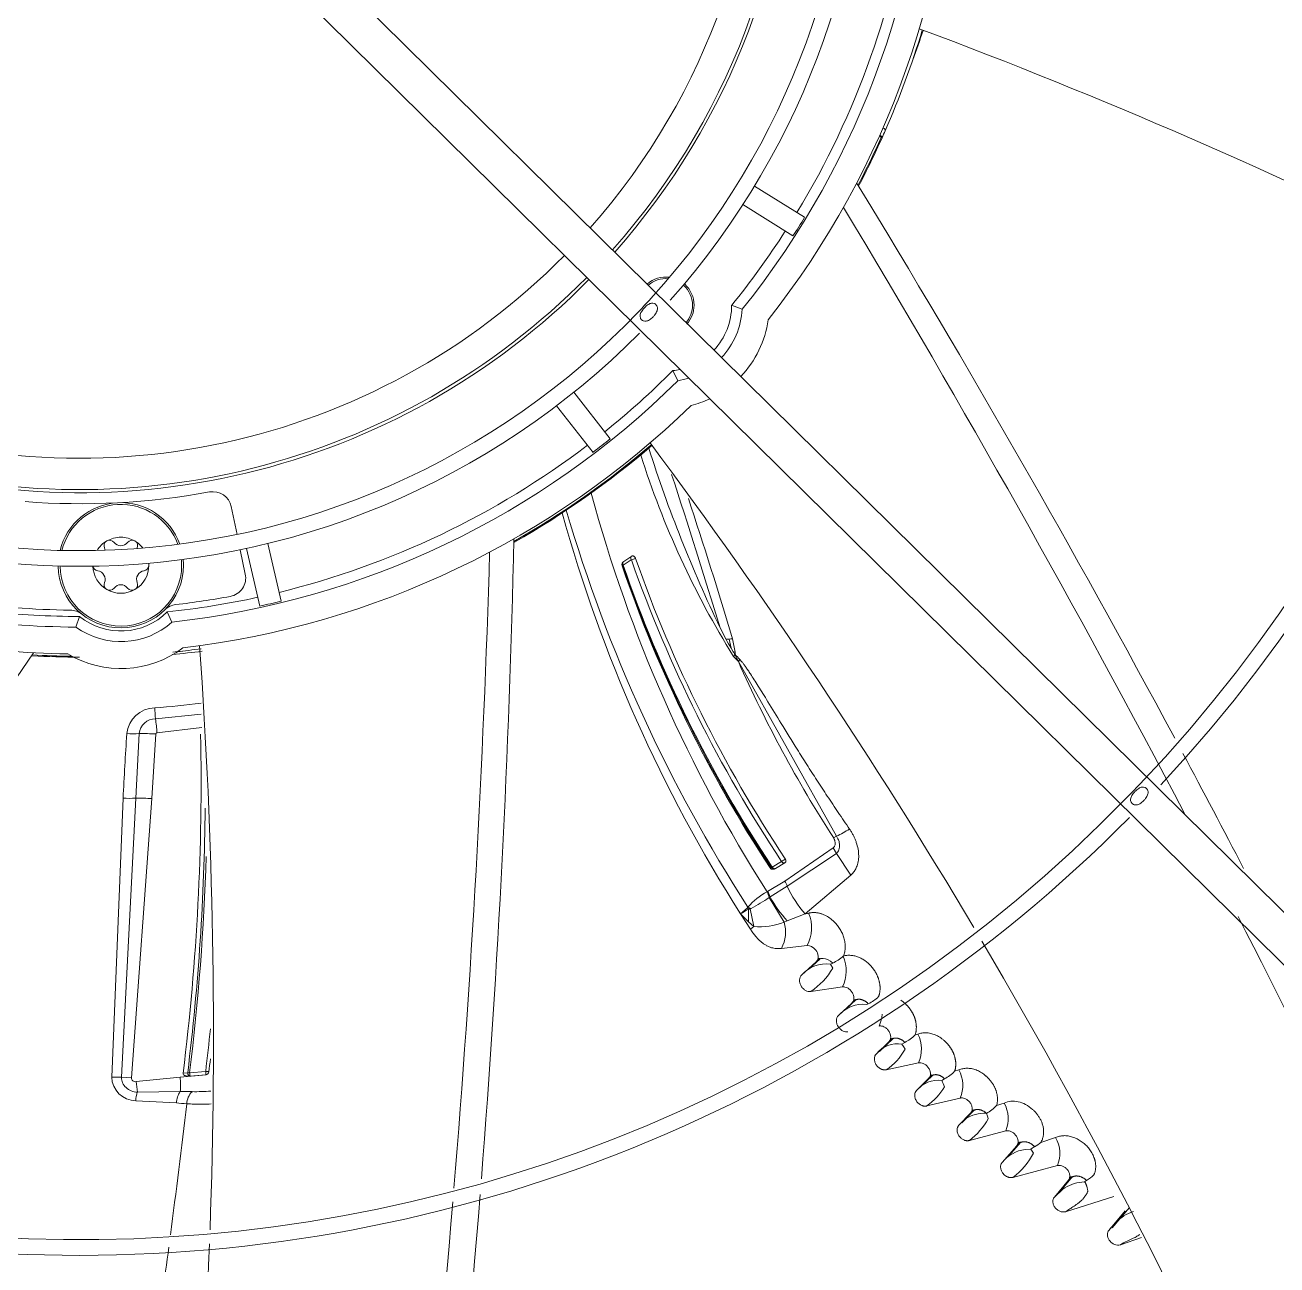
# Model space of a CAD drawing. Header units: millimetres. Extents: x 113490 to 142599, y -20467 to 115.
# Drawn here: x 127714.5 to 127914.5, y -10526.5 to -10328.6 of the extents above; entities that cross this region are included whole.
import ezdxf

# ---------------------------------------------------------------- set-up
doc = ezdxf.new("R2010")
doc.units = ezdxf.units.MM
doc.layers.add('DV3_0', color=7, linetype='Continuous')

msp = doc.modelspace()

# ---------------------------------------------------------------- linework, layer by layer
at = {"layer": 'DV3_0', "color": 7, "linetype": 'Continuous', "lineweight": 15}
for p, q in [((128050.33, -10603.11), (127741.04, -10298.11)), ((127737.48, -10303.03), (128046.15, -10607.41)), ((127839.01, -10359.27), (127831.01, -10354.27)), ((127837.16, -10362.24), (127829.15, -10357.24)), ((127827.37, -10373.32), (127829.06, -10373.94)), ((127817.99, -10383.74), (127818.79, -10385.35)), ((127807.99, -10394.63), (127802.18, -10387.19)), ((127805.24, -10396.79), (127799.42, -10389.35)), ((127747.46, -10405.46), (127748.39, -10409.9)), ((127755.41, -10420.55), (127753.28, -10411.36)), ((127748.9, -10412.35), (127749.7, -10416.23)), ((127752, -10421.34), (127749.87, -10412.14)), ((127810.05, -10414.8), (127811.34, -10413.95)), ((127810.16, -10414.2), (127811.45, -10413.35)), ((127809.87, -10414.9), (127809.93, -10414.8)), ((127722.66, -10424.69), (127723.24, -10422.99)), ((127737.24, -10422.26), (127737.99, -10423.89)), ((127827.71, -10428.77), (127827.61, -10428.62)), ((127827.71, -10428.77), (127827.7, -10428.63)), ((127827.92, -10428.97), (127827.91, -10428.67)), ((127735.36, -10439.34), (127742.68, -10438.58)), ((127732.21, -10451.99), (127732.75, -10441.69)), ((127734.8, -10452.07), (127735.4, -10441.75)), ((127735.6, -10441.57), (127742.75, -10440.73)), ((127728.37, -10496.53), (127730.18, -10452)), ((127729.93, -10496.56), (127732.21, -10451.99)), ((127731.53, -10496.67), (127734.8, -10452.07)), ((127843.62, -10458.31), (127844.12, -10458.09)), ((127835.84, -10465.24), (127843.58, -10459.94)), ((127843.58, -10459.94), (127844.09, -10460.82)), ((127835.34, -10462.11), (127833.84, -10463.01)), ((127836.23, -10466.03), (127844.09, -10460.82)), ((127844.09, -10460.82), (127846.41, -10464.29)), ((127833.71, -10463.08), (127833.53, -10463.15)), ((127835.89, -10462.31), (127834.39, -10463.22)), ((127833.12, -10466.91), (127835.84, -10465.24)), ((127833.51, -10467.76), (127836.23, -10466.03)), ((127833.05, -10466.95), (127833.12, -10466.91)), ((127833.35, -10467.87), (127833.38, -10467.85)), ((127833.38, -10467.85), (127833.51, -10467.76)), ((127835.75, -10471.78), (127833.38, -10467.85)), ((127829.92, -10469.5), (127829.96, -10469.44)), ((127829.92, -10469.5), (127830.08, -10469.71)), ((127829.96, -10469.44), (127830.35, -10469.66)), ((127829.97, -10469.39), (127830.48, -10469.61)), ((127830.35, -10469.66), (127830.48, -10469.61)), ((127830.89, -10472.51), (127830.35, -10469.66)), ((127830.36, -10472.9), (127828.8, -10470.48)), ((127839.09, -10470.49), (127836.23, -10471.59)), ((127835.33, -10475.98), (127839.42, -10475.53)), ((127841.44, -10477.69), (127839.74, -10479.23)), ((127840.87, -10478.14), (127838.54, -10480.25)), ((127843.16, -10478.51), (127843.51, -10478.33)), ((127843.52, -10479.13), (127843.16, -10478.51)), ((127845.08, -10482.14), (127840, -10482.86)), ((127850.89, -10483.67), (127850.83, -10483.69)), ((127844.42, -10486.72), (127846.58, -10484.71)), ((127847.27, -10484.15), (127845.58, -10485.71)), ((127848.98, -10484.94), (127849.18, -10484.83)), ((127857.11, -10489.69), (127856.66, -10489.81)), ((127850.48, -10492.83), (127852.48, -10490.91)), ((127853.14, -10490.36), (127850.96, -10492.44)), ((127854.57, -10491.26), (127855.03, -10490.99)), ((127854.57, -10491.26), (127854.83, -10491.66)), ((127854.83, -10491.66), (127855.06, -10492.09)), ((127740.5, -10495.84), (127739.77, -10495.93)), ((127740.82, -10495.87), (127740.5, -10495.84)), ((127743.37, -10495.62), (127740.82, -10495.87)), ((127857.22, -10494.27), (127852.05, -10495.36)), ((127863.66, -10495.39), (127862.98, -10495.59)), ((127739.29, -10496.55), (127732.28, -10497.26)), ((127743.47, -10496.19), (127739.29, -10496.55)), ((127743.4, -10496.15), (127740.83, -10496.39)), ((127856.91, -10498.66), (127858.83, -10496.75)), ((127859.49, -10496.2), (127857.38, -10498.27)), ((127860.93, -10497.07), (127861.37, -10496.8)), ((127861.17, -10497.57), (127861.38, -10498.09)), ((127739.31, -10498.83), (127732.47, -10498.93)), ((127741.21, -10498.86), (127739.31, -10498.83)), ((127863.86, -10499.88), (127858.53, -10501.14)), ((127738.7, -10500.66), (127732.22, -10500.31)), ((127866.16, -10501.76), (127864.13, -10503.83)), ((127870.88, -10500.67), (127869.68, -10501.06)), ((127863.66, -10504.22), (127865.52, -10502.31)), ((127863.66, -10504.22), (127864.73, -10503.22)), ((127868.06, -10502.32), (127868.21, -10502.75)), ((127868.21, -10502.75), (127868.33, -10503.17)), ((127871.15, -10505.13), (127865.33, -10506.66)), ((127870.57, -10510.16), (127872.89, -10507.49)), ((127873.56, -10506.92), (127871.63, -10509.13)), ((127874.26, -10508.1), (127875.13, -10508.05)), ((127875.13, -10508.05), (127875.75, -10507.64)), ((127875.13, -10508.05), (127875.35, -10508.34)), ((127879.11, -10506.2), (127876.74, -10506.96)), ((127875.35, -10508.34), (127875.57, -10508.66)), ((127879.39, -10510.67), (127872.29, -10512.54)), ((127878.91, -10515.69), (127881.16, -10512.99)), ((127881.83, -10512.41), (127879.99, -10514.6)), ((127883.29, -10513.3), (127883.73, -10513.26)), ((127883.73, -10513.26), (127884.05, -10513.04)), ((127884.08, -10513.96), (127884.16, -10514.24)), ((127878.91, -10515.69), (127880.25, -10514.41)), ((127888.4, -10515.62), (127880.7, -10518.02)), ((127887.62, -10521), (127890.23, -10517.9)), ((127890.89, -10517.35), (127888.12, -10520.61)), ((127892.82, -10522.16), (127889.45, -10523.3))]:
    msp.add_line(p, q, dxfattribs=at)
at = {"layer": 'DV3_0', "color": 7, "linetype": 'Continuous', "lineweight": 20}
for p, q in [((127851.38, -10346.6), (127851.25, -10346.54)), ((127826.5, -10426.65), (127825.54, -10424.79)), ((127827.27, -10428.05), (127826.95, -10426.6)), ((127827.61, -10428.62), (127827.27, -10428.05)), ((127827.91, -10428.67), (127827.49, -10426.55)), ((127827.61, -10428.62), (127827.7, -10428.63)), ((127827.91, -10429.06), (127827.67, -10429.39)), ((127828.44, -10430.2), (127827.67, -10429.39)), ((127827.7, -10428.63), (127827.91, -10428.67)), ((127827.82, -10428.94), (127827.71, -10428.77)), ((127827.82, -10428.94), (127827.92, -10428.97)), ((127827.91, -10429.06), (127827.92, -10428.97)), ((127828.17, -10429.63), (127827.91, -10429.06)), ((127828.44, -10430.2), (127828.17, -10429.63)), ((127828.44, -10430.2), (127828.68, -10429.87)), ((127844.12, -10458.09), (127828.44, -10430.2)), ((127846.41, -10464.29), (127839.09, -10470.49)), ((127833.03, -10466.96), (127833.05, -10466.95)), ((127828.8, -10470.48), (127829.92, -10469.5)), ((127829.96, -10469.44), (127829.97, -10469.39)), ((127830.08, -10469.71), (127830.04, -10471.76)), ((127830.04, -10471.76), (127828.8, -10470.48)), ((127830.89, -10472.51), (127830.04, -10471.76)), ((127836.23, -10471.59), (127835.75, -10471.78)), ((127830.36, -10472.9), (127830.89, -10472.51)), ((127731.53, -10496.67), (127729.93, -10496.56))]:
    msp.add_line(p, q, dxfattribs=at)
at = {"layer": 'DV3_0', "color": 7, "linetype": 'Continuous', "lineweight": 15}
for centre, radius, start, end in [((127723.24, -10288.99), 236, 317.0271, 45.7088), ((127723.24, -10288.99), 233.5, 316.4663, 45.8392), ((127723.24, -10288.99), 126, 318.4756, 45.1616), ((127723.24, -10288.99), 123.5, 317.6348, 45.2819), ((127723.24, -10288.99), 113.75, 318.4247, 45.4011), ((127723.24, -10288.99), 114.25, 318.4114, 0), ((127723.24, -10288.99), 135.7, 321.2429, 359.7571), ((127723.24, -10288.99), 140, 321.7677, 359.2323), ((127723.24, -10288.99), 134, 328.7483, 352.2517), ((127723.24, -10288.99), 140.5, 336.3104, 343.3028), ((127736.83, -10290), 127.37, 339.734, 341.9536), ((127552.51, -11146.42), 872.25, 63.43384, 69.5445), ((127723.24, -10288.99), 140.5, 332.3654, 335.7939), ((126276.13, -11313.07), 1840.9, 28.22591, 31.40572), ((126198.86, -11348.24), 1921.39, 27.72245, 31.03383), ((127723.24, -10288.99), 134, 320.9991, 327.2517), ((127723.24, -10288.99), 114.25, 251.4688, 315.4011), ((127723.24, -10288.99), 113.75, 252.7316, 315.4011), ((127816.87, -10373.3), 4.5, 82.604, 131.7492), ((127816.87, -10373.3), 4.25, 84.8173, 131.5341), ((127816.87, -10373.3), 4.25, 0, 48), ((127816.87, -10373.3), 4.5, 0, 48), ((127723.24, -10288.99), 123.5, 316.2428, 317.6348), ((127816.87, -10373.3), 4.25, 319.2681, 0), ((127816.87, -10373.3), 4.5, 318, 0), ((127816.87, -10373.3), 10.5, 316.9653, 359.8902), ((127816.87, -10373.3), 12.2, 316.7471, 356.9852), ((127723.24, -10288.99), 123.5, 226.1082, 316.2428), ((127816.87, -10373.3), 16.5, 316.3964, 351.8862), ((127723.24, -10288.99), 126, 270, 315.2026), ((127723.24, -10288.99), 126, 228.4752, 270), ((127723.24, -10288.99), 134, 308.7483, 315.0009), ((127816.87, -10373.3), 10.5, 276.1098, 282.4358), ((127723.24, -10288.99), 135.7, 276.2429, 314.7571), ((127816.87, -10373.3), 12.2, 279.0148, 287.4816), ((127723.24, -10288.99), 140, 276.7677, 314.2323), ((127816.87, -10373.3), 16.5, 284.1138, 295.142), ((127723.24, -10288.99), 134, 283.7483, 307.2517), ((127723.24, -10288.99), 140.5, 299.6325, 310.6019), ((127116.06, -10918.01), 872.25, 30.70257, 36.8175), ((127723.24, -10288.99), 116, 265.6946, 280.3054), ((127744.53, -10406.07), 3, 11.75, 100.3054), ((128027.14, -10343.25), 230.17, 195.1216, 212.5095), ((127729.83, -10414.82), 10, 19.6905, 166.3095), ((128032.36, -10338.44), 241.06, 196.2834, 212.9029), ((128027.64, -10343.63), 235.85, 195.4508, 212.5348), ((127729.83, -10414.82), 4.48, 120, 148.1887), ((127728.04, -10411.72), 0.895, 120, 202.4776), ((127725.96, -10412.58), 1.36, 6.618, 22.4776), ((127729.83, -10414.82), 4.48, 90, 120), ((127728.04, -10411.72), 0.895, 37.5224, 120), ((127729.83, -10410.34), 1.36, 217.5224, 322.4776), ((127729.83, -10414.82), 4.48, 60, 90), ((127731.62, -10411.72), 0.895, 60, 142.4776), ((127729.83, -10414.82), 4.47, 37.8113, 60), ((127731.62, -10411.72), 0.895, 337.5224, 60), ((127733.71, -10412.58), 1.36, 157.5224, 161.5363), ((125952.2, -10368.15), 1840.9, 355.49356, 358.67872), ((127729.83, -10414.82), 10, 0, 5.2742), ((125868.17, -10355.96), 1921.39, 355.27432, 358.30683), ((127810.63, -10410.79), 3.25, 282.6415, 295.2259), ((128018.01, -10341.02), 219.15, 199.4393, 213.5401), ((128018.29, -10340.87), 218.76, 199.4529, 213.5312), ((127729.83, -10414.82), 10, 180.7258, 0), ((127729.83, -10414.82), 4.47, 181.9825, 240), ((127726.25, -10414.82), 0.895, 189.9487, 262.4776), ((127725.96, -10417.06), 1.36, 337.5224, 82.4776), ((127729.83, -10414.82), 4.47, 300, 0), ((127733.71, -10417.06), 1.36, 97.5224, 202.4776), ((127733.41, -10414.82), 0.895, 277.5224, 0), ((127733.41, -10414.82), 0.895, 0, 20.2402), ((127729.83, -10414.82), 4.47, 0, 4.0175), ((127810.48, -10414.74), 0.635, 120.3769, 194.3524), ((128012.84, -10345.28), 214.58, 198.9328, 213.3194), ((127810.39, -10414.63), 0.493, 117.9807, 200.505), ((128014.03, -10344.28), 215.94, 199.0626, 213.3779), ((128014.49, -10343.91), 216.38, 199.1244, 213.3976), ((127728.04, -10417.92), 0.895, 157.5224, 240), ((127729.83, -10419.29), 1.36, 37.5224, 142.4776), ((127731.62, -10417.92), 0.895, 300, 22.4776), ((127746.77, -10416.84), 3, 280.4277, 11.75), ((127723.24, -10288.99), 135.7, 253.0696, 269.7571), ((127728.04, -10417.92), 0.895, 240, 322.4776), ((127729.83, -10414.82), 4.47, 240, 300), ((127731.62, -10417.92), 0.895, 217.5224, 300), ((127723.24, -10288.99), 134, 275.9991, 282.2517), ((127723.24, -10288.99), 133, 276.6363, 280.4277), ((127723.24, -10288.99), 133, 265.5723, 269.3637), ((127721.73, -10424.98), 3, 51.432, 89.3637), ((127738.96, -10424.08), 3, 96.6363, 134.568), ((127723.24, -10288.99), 140, 252.2495, 269.2323), ((127723.24, -10288.99), 134, 263.7483, 270.0009), ((127729.83, -10414.82), 12.2, 234.0148, 311.9852), ((127729.83, -10414.82), 10.5, 231.1098, 314.8902), ((127729.83, -10414.82), 16.5, 239.1138, 306.8862), ((126872.37, -10489.89), 872.25, 357.96174, 4.0905), ((126190.55, -9398.09), 1840.9, 322.75622, 325.95172), ((127723.24, -10288.99), 140.5, 266.9058, 270), ((127725.63, -10292.74), 136.89, 275.2143, 277.2167), ((127723.24, -10288.99), 140.5, 276.0812, 276.7288), ((127723.24, -10288.99), 140.5, 276.3104, 277.9407), ((127830.43, -10427.07), 3.21, 215.5979, 218.278), ((128019.32, -10345.25), 208.93, 203.992, 212.7603), ((127735.38, -10442.2), 4.63, 91.677, 173.6961), ((127728.83, -10339.05), 98.73, 273.729, 278.0386), ((127790.77, -10434.79), 55.59, 182.8759, 184.6923), ((127723.24, -10288.99), 551.5, 285.4775, 344.5225), ((127713.1, -10442.86), 22.54, 3.2928, 8.9994), ((128583.35, -10496.42), 854.32, 176.32767, 177.02013), ((127731.71, -10426.93), 14.79, 266.4086, 274.0242), ((127733.08, -10481.82), 40.13, 86.6778, 90.4706), ((127735.61, -10441.78), 0.209, 91.4679, 174.3439), ((127366.53, -10449.48), 376.12, 352.907, 1.1721), ((126276.13, -11313.07), 1840.9, 27.49382, 28.13982), ((127723.24, -10288.99), 233.5, 315.7154, 316.4663), ((127723.24, -10288.99), 233.5, 225.7814, 315.7154), ((127365.45, -10449.81), 377.87, 353.0031, 359.425), ((127723.24, -10288.99), 236, 270, 315.2644), ((127823.17, -10417.63), 45.56, 297.3771, 300.36), ((127723.24, -10288.99), 236, 227.0266, 270), ((127365.17, -10449.91), 378.45, 353.0249, 358.275), ((127832.14, -10456.64), 6.34, 300.3343, 306.7823), ((127833.27, -10462.06), 1.11, 293.1128, 301.0288), ((127834.12, -10462.82), 0.486, 212.6809, 304.1901), ((127838.35, -10476.8), 11.19, 118.3562, 138.4923), ((127816.15, -10442.63), 30.55, 297.9795, 304.2758), ((127830.46, -10468.36), 2.93, 9.6098, 28.6807), ((127830.47, -10468.42), 2.97, 10.9843, 29.6557), ((127830.14, -10469.23), 0.478, 262.6265, 295.5933), ((127830.45, -10473.38), 5.53, 331.8842, 16.797), ((127804.12, -10292.84), 181.06, 281.1372, 281.3151), ((127834.43, -10472.73), 5.72, 330.7489, 24.2522), ((126198.86, -11348.24), 1921.39, 24.56568, 27.16861), ((127116.06, -10918.01), 872.25, 23.32871, 30.53654), ((127841.06, -10472.7), 6.13, 293.4978, 312.3418), ((127839.66, -10479.56), 6, 334.5296, 22.8148), ((127845.27, -10477.3), 0.106, 127.455, 138.9521), ((127842.46, -10483.66), 5.2, 82.2332, 138.9483), ((127834.01, -10473.69), 10.96, 303.1447, 330.2122), ((127846.66, -10479.42), 5.97, 295.061, 314.3575), ((127848.38, -10490.13), 5.22, 83.3621, 139.2655), ((127845.79, -10486.06), 5.64, 335.6062, 355.4046), ((127366.02, -10450.14), 380.09, 353.1278, 354.1591), ((127852.43, -10485.67), 5.92, 296.0332, 315.5868), ((127852.29, -10492.1), 5.39, 336.3081, 26.5856), ((127853.95, -10495.75), 4.54, 82.1058, 139.9003), ((127847.46, -10488.1), 8.58, 302.2935, 332.2899), ((127366.44, -10450.03), 380.2, 353.0998, 353.4128), ((127740.99, -10496.02), 2.42, 356.9375, 9.4378), ((127743.37, -10495.62), 0.525, 273.0385, 351.1166), ((127858.7, -10491.55), 5.89, 296.95, 316.6197), ((127859.08, -10497.84), 5.2, 336.8968, 28.1141), ((127729.9, -10462.26), 34.3, 267.44, 270.0482), ((127720.37, -10499.46), 12.11, 2.5011, 10.4819), ((127727.22, -10497.79), 12.14, 355.0591, 5.8733), ((127860.37, -10501.54), 4.5, 82.8527, 140.2674), ((127852.56, -10492.71), 10.33, 305.3082, 328.6579), ((127855.1, -10500.13), 6.59, 22.8107, 27.6678), ((127737.07, -10500.48), 4.86, 161.4487, 177.9536), ((127743.08, -10500.83), 2.71, 133.5995, 179.149), ((127721.54, -10736.97), 236.93, 85.4419, 85.8481), ((127865.32, -10497.14), 5.86, 297.8556, 317.9842), ((127866.48, -10503.17), 5.06, 337.2472, 29.5928), ((127867.77, -10507.86), 5.55, 87.0019, 123.1926), ((127859.19, -10498.33), 10.35, 306.4065, 332.1042), ((127873, -10502.5), 5.83, 298.135, 309.9847), ((127874.73, -10508.72), 5.06, 337.3362, 29.9393), ((127874.87, -10513.53), 5.46, 96.3262, 141.9258), ((127865.88, -10503.8), 10.84, 306.252, 333.384), ((127883.96, -10519.87), 6.6, 95.7956, 124.1612), ((127881.15, -10507.99), 5.82, 299.8593, 314.3251), ((125952.2, -10368.15), 1840.9, 351.86875, 355.41631), ((127878.27, -10515.53), 6.03, 7.0938, 12.3213), ((125868.17, -10355.96), 1921.39, 351.8208, 355.20802), ((127893.24, -10523.81), 6.04, 106.4811, 137.7838), ((127896.7, -10528.19), 11.58, 133.2213, 141.6416), ((126872.37, -10489.89), 872.25, 350.63739, 357.81353)]:
    msp.add_arc(centre, radius, start, end, dxfattribs=at)
at = {"layer": 'DV3_0', "color": 7, "linetype": 'Continuous', "lineweight": 20}
for centre, radius, start, end in [((127723.24, -10288.99), 108.75, 318.5638, 45.4011), ((127723.24, -10288.99), 140.35, 332.362, 335.7939), ((127723.24, -10288.99), 108.75, 249.0395, 315.4011), ((127723.24, -10288.99), 140.35, 299.6151, 310.5445), ((128018.69, -10331.41), 214.54, 197.5546, 205.8027), ((127948.78, -10354.14), 142.58, 197.5793, 211.8537), ((126548.51, -10815.84), 1335.56, 17.02527, 18.12677), ((127729.83, -10414.82), 9.71, 20.0694, 165.9306), ((127092.91, -10644.7), 766.29, 16.54046, 18.29437), ((127729.83, -10414.82), 9.71, 0, 5.2074), ((127729.83, -10414.82), 9.71, 180.7926, 0), ((127867.79, -10404.77), 46.74, 207.9173, 209.8819), ((127723.24, -10288.99), 140.35, 266.9096, 269.4932), ((127943.79, -10319.85), 159.23, 223.3026, 223.7042), ((127735.36, -10441.96), 2.62, 89.8439, 174.0643), ((127731.11, -10434.58), 17.45, 266.9497, 273.595), ((127732.14, -10500.71), 48.72, 86.8807, 89.9289), ((127833.42, -10466.94), 2.96, 17.8925, 35.1018), ((127854.02, -10457.75), 19.62, 204.9566, 220.4757), ((127830.74, -10468.5), 2.86, 14.9315, 33.7265), ((127851.56, -10457.83), 20.6, 208.8348, 221.922), ((127810.6, -10438.77), 36.56, 299.8509, 302.1929), ((127831.79, -10461.92), 10.63, 265.1255, 291.8661), ((127732.25, -10496.42), 3.88, 181.5118, 269.5572), ((127742.16, -10500.81), 3.47, 145.1788, 177.5249)]:
    msp.add_arc(centre, radius, start, end, dxfattribs=at)
at = {"layer": 'DV3_0', "color": 7, "linetype": 'Continuous', "lineweight": 15}
for centre, major_axis, ratio, start_param, end_param in [((127679.75, -10274.04), (176.32, -60.71), 0.866797, -0.078814, -0.070986), ((127834.65, -10358.61), (-11.56, -18.5), 0.186545, 1.490488, 1.651105), ((127804.12, -10392.51), (-17.19, -13.43), 0.186545, 1.490488, 1.651105), ((127752.79, -10416.99), (-21.26, -4.91), 0.186545, 1.490488, 1.651105)]:
    msp.add_ellipse(centre, major_axis=major_axis, ratio=ratio, start_param=start_param, end_param=end_param, dxfattribs=at)
at = {"layer": 'DV3_0', "color": 7, "linetype": 'Continuous', "lineweight": 20}
for centre, major_axis, ratio, start_param, end_param in [((127851.44, -10345.24), (0.458, -0.201), 0.498743, 0, 1.571241), ((127850.93, -10346.39), (0.456, -0.205), 0.498451, 0, 1.57124), ((127850.93, -10346.39), (0.302, -0.399), 0.432332, 0.901374, 1.803204), ((127806.24, -10442.2), (36.82, 12.36), 0.272936, 0.884781, 0.899668), ((127806.24, -10442.2), (36.82, 12.36), 0.272936, 0.867185, 0.884781)]:
    msp.add_ellipse(centre, major_axis=major_axis, ratio=ratio, start_param=start_param, end_param=end_param, dxfattribs=at)
at = {"layer": 'DV3_0', "color": 7, "linetype": 'Continuous', "lineweight": 15}
for points, knots in [([(127813, -10375.62), (127812.96, -10375.58), (127812.88, -10375.49), (127812.76, -10375.25), (127812.73, -10374.84), (127812.91, -10374.4), (127813.17, -10374.01), (127813.53, -10373.6), (127813.99, -10373.19), (127814.52, -10372.95), (127814.9, -10372.98), (127815.14, -10373.09), (127815.23, -10373.17), (127815.27, -10373.2)], [0, 0, 0, 0, 0.040646, 0.082274, 0.181944, 0.323646, 0.41357, 0.509807, 0.690903, 0.824258, 0.919018, 0.959797, 1, 1, 1, 1]), ([(127815.27, -10373.2), (127815.31, -10373.25), (127815.4, -10373.34), (127815.51, -10373.59), (127815.55, -10373.99), (127815.38, -10374.44), (127815.12, -10374.83), (127814.85, -10375.15), (127814.55, -10375.43), (127814.18, -10375.7), (127813.77, -10375.88), (127813.38, -10375.85), (127813.14, -10375.74), (127813.05, -10375.66), (127813, -10375.62)], [0, 0, 0, 0, 0.040717, 0.082601, 0.183674, 0.325225, 0.413967, 0.5088, 0.602375, 0.688214, 0.822702, 0.918959, 0.959862, 1, 1, 1, 1]), ([(127811.34, -10413.95), (127811.28, -10413.84), (127811.26, -10413.71), (127811.3, -10413.48), (127811.36, -10413.39), (127811.45, -10413.35)], [0, 0, 0, 0, 0.5, 0.5, 1, 1, 1, 1]), ([(127811.45, -10413.35), (127811.46, -10413.34), (127811.49, -10413.33), (127811.54, -10413.31), (127811.6, -10413.31), (127811.67, -10413.33), (127811.75, -10413.37), (127811.84, -10413.43), (127811.91, -10413.52), (127811.98, -10413.62), (127812, -10413.69), (127812.02, -10413.72)], [0, 0, 0, 0, 0.075079, 0.150644, 0.228664, 0.352639, 0.477385, 0.607267, 0.740203, 0.871682, 1, 1, 1, 1]), ([(127810.05, -10414.8), (127810.02, -10414.8), (127809.97, -10414.81), (127809.94, -10414.81), (127809.93, -10414.8)], [0, 0, 0, 0, 0.499963, 1, 1, 1, 1]), ([(127810.05, -10414.8), (127810.05, -10414.78), (127810.03, -10414.74), (127810.01, -10414.69), (127809.99, -10414.62), (127809.98, -10414.54), (127809.98, -10414.44), (127810.01, -10414.36), (127810.05, -10414.29), (127810.1, -10414.23), (127810.14, -10414.21), (127810.16, -10414.2)], [0, 0, 0, 0, 0.068654, 0.146101, 0.232585, 0.334041, 0.480381, 0.632297, 0.740255, 0.880768, 1, 1, 1, 1]), ([(127891.33, -10452.86), (127891.29, -10452.81), (127891.21, -10452.72), (127891.09, -10452.49), (127891.06, -10452.09), (127891.23, -10451.65), (127891.5, -10451.26), (127891.77, -10450.95), (127892.08, -10450.67), (127892.45, -10450.4), (127892.87, -10450.21), (127893.26, -10450.24), (127893.49, -10450.35), (127893.58, -10450.43), (127893.63, -10450.47)], [0, 0, 0, 0, 0.040488, 0.081902, 0.180627, 0.320355, 0.409206, 0.504808, 0.600124, 0.687341, 0.822717, 0.918807, 0.959755, 1, 1, 1, 1]), ([(127893.63, -10450.47), (127893.67, -10450.51), (127893.75, -10450.6), (127893.87, -10450.85), (127893.9, -10451.25), (127893.73, -10451.68), (127893.46, -10452.07), (127893.19, -10452.38), (127892.89, -10452.66), (127892.52, -10452.94), (127892.1, -10453.12), (127891.7, -10453.09), (127891.47, -10452.98), (127891.37, -10452.9), (127891.33, -10452.86)], [0, 0, 0, 0, 0.040529, 0.082096, 0.181604, 0.321297, 0.409637, 0.504692, 0.598943, 0.685714, 0.821727, 0.918717, 0.959765, 1, 1, 1, 1]), ([(127835.34, -10462.11), (127835.35, -10462.12), (127835.37, -10462.15), (127835.41, -10462.19), (127835.44, -10462.22), (127835.49, -10462.26), (127835.54, -10462.3), (127835.63, -10462.35), (127835.73, -10462.36), (127835.82, -10462.35), (127835.87, -10462.32), (127835.89, -10462.31)], [0, 0, 0, 0, 0.074951, 0.140477, 0.196539, 0.243124, 0.374483, 0.49079, 0.674123, 0.840338, 1, 1, 1, 1]), ([(127835.94, -10461.71), (127835.95, -10461.73), (127835.97, -10461.77), (127836, -10461.83), (127836.02, -10461.9), (127836.04, -10461.98), (127836.04, -10462.07), (127836.02, -10462.17), (127835.97, -10462.25), (127835.92, -10462.29), (127835.89, -10462.31)], [0, 0, 0, 0, 0.086581, 0.173323, 0.261691, 0.392619, 0.521302, 0.685994, 0.841523, 1, 1, 1, 1]), ([(127834.39, -10463.22), (127834.36, -10463.23), (127834.32, -10463.26), (127834.24, -10463.29), (127834.16, -10463.32), (127834.06, -10463.34), (127833.94, -10463.35), (127833.81, -10463.34), (127833.7, -10463.3), (127833.6, -10463.24), (127833.55, -10463.18), (127833.53, -10463.15)], [0, 0, 0, 0, 0.099456, 0.197178, 0.293807, 0.390006, 0.537714, 0.671041, 0.795208, 0.901241, 1, 1, 1, 1]), ([(127833.84, -10463.01), (127833.91, -10463.12), (127834.02, -10463.2), (127834.22, -10463.28), (127834.32, -10463.27), (127834.39, -10463.22)], [0, 0, 0, 0, 0.5, 0.5, 1, 1, 1, 1]), ([(127839.64, -10470.38), (127839.7, -10470.36), (127839.82, -10470.33), (127840, -10470.3), (127840.18, -10470.28), (127840.36, -10470.27), (127840.55, -10470.26), (127840.73, -10470.27), (127840.92, -10470.29), (127841.11, -10470.32), (127841.3, -10470.35), (127841.49, -10470.4), (127841.68, -10470.46), (127842.08, -10470.6), (127842.67, -10470.88), (127843.41, -10471.4), (127844.02, -10472.01), (127844.52, -10472.64), (127844.9, -10473.29), (127845.21, -10473.96), (127845.38, -10474.56), (127845.47, -10475.06), (127845.51, -10475.44), (127845.52, -10475.82), (127845.49, -10476.18), (127845.43, -10476.54), (127845.34, -10476.89), (127845.25, -10477.11), (127845.21, -10477.22)], [0, 0, 0, 0, 0.01916, 0.038106, 0.056888, 0.075557, 0.094165, 0.112765, 0.131411, 0.150154, 0.169045, 0.188136, 0.207474, 0.227106, 0.308139, 0.388604, 0.471786, 0.538196, 0.605101, 0.673066, 0.74109, 0.778944, 0.816044, 0.852661, 0.889074, 0.925575, 0.962455, 1, 1, 1, 1]), ([(127830.36, -10472.9), (127830.43, -10473), (127830.56, -10473.2), (127830.77, -10473.49), (127830.97, -10473.76), (127831.17, -10474.01), (127831.37, -10474.24), (127831.57, -10474.46), (127831.77, -10474.66), (127831.97, -10474.85), (127832.17, -10475.02), (127832.37, -10475.17), (127832.57, -10475.31), (127832.76, -10475.44), (127833.02, -10475.59), (127833.34, -10475.74), (127833.73, -10475.88), (127834.12, -10475.97), (127834.52, -10476.02), (127834.93, -10476.03), (127835.2, -10476), (127835.33, -10475.98)], [0, 0, 0, 0, 0.057027, 0.111487, 0.163518, 0.213259, 0.260853, 0.306447, 0.350191, 0.392239, 0.432746, 0.471873, 0.509778, 0.546624, 0.582569, 0.6503, 0.717455, 0.785065, 0.854112, 0.925494, 1, 1, 1, 1]), ([(127839.42, -10475.53), (127839.88, -10475.48), (127840.44, -10475.75), (127841.01, -10476.54), (127841.15, -10476.88), (127841.21, -10477.56), (127841.12, -10477.91), (127840.87, -10478.14)], [0, 0, 0, 0, 0.5, 0.5, 0.75, 0.75, 1, 1, 1, 1]), ([(127843.51, -10478.33), (127843.05, -10477.9), (127842.49, -10477.63), (127841.52, -10477.56), (127841.1, -10477.75), (127840.87, -10478.14)], [0, 0, 0, 0, 0.5, 0.5, 1, 1, 1, 1]), ([(127850.83, -10483.69), (127850.85, -10483.64), (127850.89, -10483.53), (127850.94, -10483.37), (127850.98, -10483.2), (127851.01, -10483.04), (127851.04, -10482.87), (127851.06, -10482.71), (127851.07, -10482.54), (127851.08, -10482.37), (127851.07, -10482.2), (127851.07, -10482.04), (127851.05, -10481.87), (127851.03, -10481.71), (127851.01, -10481.55), (127850.97, -10481.39), (127850.94, -10481.23), (127850.9, -10481.07), (127850.85, -10480.92), (127850.8, -10480.76), (127850.74, -10480.62), (127850.69, -10480.47), (127850.62, -10480.32), (127850.56, -10480.18), (127850.49, -10480.05), (127850.42, -10479.91), (127850.34, -10479.78), (127850.27, -10479.65), (127850.19, -10479.53), (127850.1, -10479.41), (127850.02, -10479.29), (127849.94, -10479.18), (127849.85, -10479.07), (127849.77, -10478.97), (127849.68, -10478.86), (127849.59, -10478.77), (127849.37, -10478.53), (127849, -10478.19), (127848.45, -10477.79), (127847.9, -10477.49), (127847.43, -10477.3), (127847.04, -10477.19), (127846.72, -10477.13), (127846.4, -10477.09), (127846.09, -10477.08), (127845.79, -10477.1), (127845.49, -10477.14), (127845.3, -10477.19), (127845.21, -10477.22)], [0, 0, 0, 0, 0.018271, 0.036367, 0.054293, 0.072053, 0.089651, 0.107087, 0.124357, 0.141458, 0.15839, 0.17515, 0.19174, 0.208158, 0.224405, 0.240482, 0.256387, 0.272115, 0.287663, 0.303028, 0.318207, 0.3332, 0.348005, 0.36262, 0.377045, 0.391281, 0.405327, 0.419176, 0.432823, 0.446261, 0.459487, 0.4725, 0.485297, 0.497878, 0.510245, 0.522398, 0.534339, 0.599607, 0.661765, 0.720651, 0.776416, 0.808812, 0.841042, 0.873103, 0.905011, 0.936795, 0.968461, 1, 1, 1, 1]), ([(127838.54, -10480.25), (127838.44, -10480.33), (127838.28, -10480.56), (127838.18, -10481), (127838.24, -10481.51), (127838.45, -10482.01), (127838.79, -10482.43), (127839.18, -10482.72), (127839.59, -10482.87), (127839.86, -10482.88), (127840, -10482.86)], [0, 0, 0, 0, 0.124936, 0.249948, 0.37496, 0.499972, 0.624983, 0.749995, 0.875007, 1, 1, 1, 1]), ([(127846.58, -10484.71), (127846.62, -10484.66), (127846.71, -10484.57), (127846.84, -10484.33), (127846.91, -10483.96), (127846.84, -10483.46), (127846.61, -10482.97), (127846.27, -10482.56), (127845.87, -10482.28), (127845.52, -10482.16), (127845.26, -10482.13), (127845.14, -10482.14), (127845.08, -10482.14)], [0, 0, 0, 0, 0.059896, 0.120557, 0.250312, 0.386572, 0.52658, 0.661624, 0.782933, 0.893402, 0.946876, 1, 1, 1, 1]), ([(127849.18, -10484.83), (127849.15, -10484.8), (127849.09, -10484.73), (127848.99, -10484.64), (127848.89, -10484.56), (127848.78, -10484.48), (127848.67, -10484.41), (127848.56, -10484.34), (127848.45, -10484.29), (127848.34, -10484.24), (127848.23, -10484.19), (127848.11, -10484.16), (127848, -10484.13), (127847.89, -10484.11), (127847.78, -10484.1), (127847.66, -10484.1), (127847.56, -10484.11), (127847.45, -10484.12), (127847.34, -10484.15), (127847.24, -10484.18), (127847.14, -10484.22), (127847.05, -10484.26), (127846.96, -10484.32), (127846.87, -10484.38), (127846.79, -10484.45), (127846.71, -10484.53), (127846.64, -10484.62), (127846.6, -10484.68), (127846.58, -10484.71)], [0, 0, 0, 0, 0.036444, 0.072973, 0.109626, 0.146433, 0.183416, 0.220587, 0.257954, 0.295519, 0.333281, 0.371238, 0.409385, 0.447719, 0.486241, 0.524952, 0.563852, 0.602932, 0.642178, 0.681573, 0.721097, 0.76073, 0.800452, 0.840247, 0.880102, 0.92001, 0.959973, 1, 1, 1, 1]), ([(127856.66, -10489.81), (127856.68, -10489.76), (127856.72, -10489.65), (127856.76, -10489.48), (127856.8, -10489.32), (127856.83, -10489.15), (127856.85, -10488.98), (127856.86, -10488.81), (127856.87, -10488.64), (127856.87, -10488.47), (127856.86, -10488.3), (127856.85, -10488.13), (127856.82, -10487.96), (127856.8, -10487.8), (127856.76, -10487.63), (127856.72, -10487.47), (127856.68, -10487.31), (127856.63, -10487.16), (127856.58, -10487), (127856.52, -10486.85), (127856.46, -10486.71), (127856.39, -10486.56), (127856.32, -10486.42), (127856.25, -10486.28), (127856.17, -10486.15), (127856.09, -10486.02), (127856.01, -10485.89), (127855.93, -10485.77), (127855.84, -10485.65), (127855.76, -10485.54), (127855.67, -10485.43), (127855.58, -10485.32), (127855.49, -10485.22), (127855.4, -10485.12), (127855.31, -10485.03), (127855.22, -10484.94), (127855.05, -10484.77), (127854.8, -10484.55), (127854.54, -10484.37), (127854.41, -10484.28), (127854.4, -10484.27)], [0, 0, 0, 0, 0.0188169, 0.037444, 0.0558864, 0.0741494, 0.0922368, 0.1101451, 0.1278699, 0.1454077, 0.1627565, 0.1799147, 0.1968819, 0.2136584, 0.2302451, 0.2466419, 0.2628435, 0.2788445, 0.2946408, 0.3102299, 0.3256097, 0.3407775, 0.3557312, 0.3704702, 0.3849944, 0.3993046, 0.4133954, 0.4272587, 0.4408884, 0.4542797, 0.4674296, 0.4803362, 0.4929989, 0.505418, 0.5175947, 0.5295311, 0.5412296, 0.5829164, 0.6240736, 0.6289809, 0.6289809, 0.6289809, 0.6289809]), ([(127844.42, -10486.72), (127844.21, -10486.91), (127844.09, -10487.22), (127844.1, -10487.73), (127844.16, -10488.08), (127844.42, -10488.57), (127844.66, -10488.83), (127844.91, -10489.04), (127845.04, -10489.12), (127845.43, -10489.3), (127845.69, -10489.34), (127845.94, -10489.29)], [0, 0, 0, 0, 0.25, 0.25, 0.375, 0.5, 0.625, 0.625, 0.75, 0.75, 1, 1, 1, 1]), ([(127852.48, -10490.91), (127852.52, -10490.86), (127852.61, -10490.76), (127852.74, -10490.51), (127852.8, -10490.14), (127852.72, -10489.63), (127852.47, -10489.15), (127852.11, -10488.75), (127851.7, -10488.49), (127851.36, -10488.38), (127851.1, -10488.36), (127850.98, -10488.38), (127850.92, -10488.38)], [0, 0, 0, 0, 0.06099, 0.122527, 0.253782, 0.391334, 0.532112, 0.667262, 0.786805, 0.8949, 0.947606, 1, 1, 1, 1]), ([(127862.98, -10495.59), (127863, -10495.54), (127863.03, -10495.43), (127863.08, -10495.27), (127863.11, -10495.11), (127863.13, -10494.94), (127863.15, -10494.77), (127863.16, -10494.61), (127863.16, -10494.44), (127863.16, -10494.27), (127863.15, -10494.11), (127863.13, -10493.94), (127863.11, -10493.78), (127863.07, -10493.62), (127863.04, -10493.45), (127863, -10493.3), (127862.95, -10493.14), (127862.9, -10492.98), (127862.84, -10492.83), (127862.78, -10492.68), (127862.71, -10492.54), (127862.64, -10492.39), (127862.57, -10492.25), (127862.49, -10492.12), (127862.41, -10491.98), (127862.33, -10491.86), (127862.24, -10491.73), (127862.15, -10491.61), (127862.06, -10491.49), (127861.97, -10491.37), (127861.88, -10491.26), (127861.78, -10491.16), (127861.68, -10491.05), (127861.59, -10490.95), (127861.49, -10490.86), (127861.39, -10490.77), (127861.22, -10490.62), (127860.96, -10490.41), (127860.61, -10490.17), (127860.25, -10489.96), (127859.89, -10489.79), (127859.52, -10489.65), (127859.15, -10489.55), (127858.78, -10489.48), (127858.42, -10489.46), (127858.07, -10489.46), (127857.73, -10489.5), (127857.41, -10489.58), (127857.21, -10489.65), (127857.11, -10489.69)], [0, 0, 0, 0, 0.018442, 0.036725, 0.054854, 0.072835, 0.090674, 0.108365, 0.125903, 0.143287, 0.160511, 0.177577, 0.194483, 0.21123, 0.227819, 0.244251, 0.260522, 0.276624, 0.292555, 0.30831, 0.323889, 0.339287, 0.354502, 0.369535, 0.384384, 0.39905, 0.413529, 0.427811, 0.44189, 0.45576, 0.469417, 0.482859, 0.496085, 0.509094, 0.521889, 0.534471, 0.546843, 0.587075, 0.626952, 0.666379, 0.705324, 0.743814, 0.781842, 0.819366, 0.856387, 0.892912, 0.928997, 0.964692, 1, 1, 1, 1]), ([(127855.03, -10490.99), (127855, -10490.96), (127854.94, -10490.9), (127854.84, -10490.81), (127854.74, -10490.73), (127854.63, -10490.66), (127854.53, -10490.59), (127854.42, -10490.53), (127854.31, -10490.48), (127854.2, -10490.43), (127854.09, -10490.39), (127853.98, -10490.36), (127853.87, -10490.33), (127853.76, -10490.32), (127853.65, -10490.31), (127853.54, -10490.31), (127853.43, -10490.32), (127853.33, -10490.33), (127853.23, -10490.35), (127853.13, -10490.39), (127853.03, -10490.42), (127852.94, -10490.47), (127852.85, -10490.52), (127852.77, -10490.59), (127852.69, -10490.66), (127852.61, -10490.73), (127852.54, -10490.82), (127852.5, -10490.88), (127852.48, -10490.91)], [0, 0, 0, 0, 0.036352, 0.072798, 0.109377, 0.146118, 0.18304, 0.220157, 0.257476, 0.295, 0.332728, 0.370656, 0.408782, 0.447104, 0.485619, 0.524332, 0.56324, 0.602335, 0.641603, 0.681028, 0.720589, 0.760269, 0.800046, 0.839906, 0.879834, 0.919824, 0.959877, 1, 1, 1, 1]), ([(127852.05, -10495.36), (127852.01, -10495.36), (127851.94, -10495.37), (127851.83, -10495.38), (127851.72, -10495.38), (127851.61, -10495.36), (127851.49, -10495.34), (127851.38, -10495.31), (127851.24, -10495.25), (127851.06, -10495.16), (127850.86, -10495.02), (127850.67, -10494.84), (127850.43, -10494.55), (127850.26, -10494.22), (127850.18, -10493.87), (127850.16, -10493.62), (127850.18, -10493.38), (127850.24, -10493.18), (127850.31, -10493.03), (127850.39, -10492.92), (127850.45, -10492.86), (127850.48, -10492.83)], [0, 0, 0, 0, 0.03153, 0.062353, 0.092698, 0.122808, 0.152931, 0.183314, 0.214201, 0.272671, 0.33125, 0.397261, 0.466453, 0.605489, 0.675489, 0.744759, 0.812256, 0.879292, 0.920718, 0.960761, 1, 1, 1, 1]), ([(127740.83, -10496.39), (127740.8, -10496.39), (127740.73, -10496.4), (127740.62, -10496.4), (127740.47, -10496.39), (127740.29, -10496.37), (127740.1, -10496.31), (127739.93, -10496.23), (127739.81, -10496.12), (127739.77, -10496.01), (127739.77, -10495.96), (127739.77, -10495.94), (127739.77, -10495.93)], [0, 0, 0, 0, 0.08278, 0.165389, 0.248062, 0.443792, 0.593935, 0.723408, 0.894535, 0.953456, 0.978085, 1, 1, 1, 1]), ([(127740.83, -10496.39), (127740.76, -10496.39), (127740.68, -10496.33), (127740.55, -10496.13), (127740.51, -10495.98), (127740.5, -10495.84)], [0, 0, 0, 0, 0.5, 0.5, 1, 1, 1, 1]), ([(127740.82, -10495.87), (127740.83, -10496), (127740.84, -10496.13), (127740.85, -10496.32), (127740.85, -10496.39), (127740.83, -10496.39)], [0, 0, 0, 0, 0.5, 0.5, 1, 1, 1, 1]), ([(127743.37, -10495.62), (127743.51, -10495.64), (127743.65, -10495.65), (127743.85, -10495.68), (127743.9, -10495.7), (127743.89, -10495.7)], [0, 0, 0, 0, 0.5, 0.5, 1, 1, 1, 1]), ([(127858.83, -10496.75), (127858.87, -10496.7), (127858.96, -10496.6), (127859.09, -10496.34), (127859.15, -10495.96), (127859.04, -10495.46), (127858.78, -10494.98), (127858.41, -10494.59), (127857.99, -10494.35), (127857.65, -10494.25), (127857.4, -10494.24), (127857.28, -10494.26), (127857.22, -10494.27)], [0, 0, 0, 0, 0.061807, 0.124124, 0.256475, 0.394954, 0.536432, 0.672108, 0.790426, 0.896509, 0.948354, 1, 1, 1, 1]), ([(127869.68, -10501.06), (127869.7, -10501), (127869.73, -10500.89), (127869.77, -10500.7), (127869.8, -10500.52), (127869.81, -10500.33), (127869.82, -10500.15), (127869.82, -10499.96), (127869.81, -10499.78), (127869.8, -10499.59), (127869.77, -10499.41), (127869.74, -10499.23), (127869.69, -10499.05), (127869.65, -10498.87), (127869.59, -10498.69), (127869.53, -10498.52), (127869.46, -10498.35), (127869.38, -10498.18), (127869.3, -10498.02), (127869.22, -10497.86), (127869.13, -10497.71), (127869.03, -10497.56), (127868.93, -10497.41), (127868.83, -10497.27), (127868.73, -10497.13), (127868.62, -10497), (127868.51, -10496.87), (127868.39, -10496.75), (127868.28, -10496.63), (127868.16, -10496.52), (127868.05, -10496.41), (127867.93, -10496.31), (127867.74, -10496.15), (127867.48, -10495.96), (127867.13, -10495.74), (127866.77, -10495.55), (127866.4, -10495.39), (127866.04, -10495.27), (127865.67, -10495.18), (127865.31, -10495.13), (127864.95, -10495.12), (127864.61, -10495.13), (127864.27, -10495.19), (127863.96, -10495.27), (127863.76, -10495.35), (127863.66, -10495.39)], [0, 0, 0, 0, 0.020468, 0.040767, 0.060906, 0.080896, 0.100734, 0.120412, 0.139924, 0.159268, 0.17844, 0.197441, 0.216274, 0.234941, 0.25344, 0.27176, 0.289895, 0.307839, 0.32559, 0.343143, 0.360495, 0.377644, 0.394592, 0.411334, 0.427858, 0.444152, 0.460208, 0.476019, 0.491583, 0.506899, 0.521967, 0.53679, 0.551373, 0.590916, 0.630156, 0.669009, 0.707438, 0.745452, 0.78305, 0.820202, 0.856913, 0.893195, 0.929104, 0.964702, 1, 1, 1, 1]), ([(127861.37, -10496.8), (127861.34, -10496.77), (127861.27, -10496.7), (127861.16, -10496.61), (127861.05, -10496.53), (127860.94, -10496.45), (127860.82, -10496.39), (127860.7, -10496.33), (127860.59, -10496.27), (127860.47, -10496.23), (127860.35, -10496.2), (127860.23, -10496.17), (127860.11, -10496.15), (127859.99, -10496.14), (127859.87, -10496.15), (127859.76, -10496.16), (127859.65, -10496.18), (127859.54, -10496.2), (127859.43, -10496.24), (127859.33, -10496.29), (127859.24, -10496.34), (127859.14, -10496.41), (127859.06, -10496.48), (127858.97, -10496.56), (127858.9, -10496.65), (127858.85, -10496.72), (127858.83, -10496.75)], [0, 0, 0, 0, 0.039346, 0.078811, 0.118442, 0.158273, 0.198325, 0.238613, 0.279143, 0.319916, 0.36093, 0.402181, 0.443665, 0.485381, 0.527332, 0.569514, 0.611916, 0.654521, 0.697304, 0.740242, 0.78331, 0.826485, 0.869749, 0.91309, 0.956504, 1, 1, 1, 1]), ([(127858.53, -10501.14), (127858.49, -10501.15), (127858.42, -10501.16), (127858.31, -10501.17), (127858.2, -10501.17), (127858.09, -10501.16), (127857.98, -10501.14), (127857.87, -10501.11), (127857.72, -10501.06), (127857.55, -10500.98), (127857.34, -10500.85), (127857.14, -10500.68), (127856.9, -10500.39), (127856.72, -10500.06), (127856.62, -10499.72), (127856.6, -10499.46), (127856.62, -10499.22), (127856.67, -10499.02), (127856.74, -10498.87), (127856.81, -10498.75), (127856.88, -10498.69), (127856.91, -10498.66)], [0, 0, 0, 0, 0.030968, 0.061254, 0.091074, 0.120656, 0.150233, 0.18004, 0.210303, 0.267998, 0.325834, 0.39348, 0.461361, 0.601707, 0.672161, 0.741845, 0.810514, 0.878591, 0.920293, 0.960563, 1, 1, 1, 1]), ([(127865.52, -10502.31), (127865.56, -10502.26), (127865.65, -10502.16), (127865.77, -10501.9), (127865.82, -10501.52), (127865.7, -10501.01), (127865.42, -10500.54), (127865.04, -10500.16), (127864.62, -10499.93), (127864.28, -10499.85), (127864.03, -10499.84), (127863.91, -10499.87), (127863.86, -10499.88)], [0, 0, 0, 0, 0.062363, 0.12517, 0.258167, 0.39723, 0.539211, 0.675362, 0.792735, 0.897052, 0.948727, 1, 1, 1, 1]), ([(127744.26, -10500.82), (127743.83, -10500.84), (127742.91, -10500.86), (127741.61, -10500.86), (127740.75, -10500.81), (127740.37, -10500.79)], [0.7868458, 0.7868458, 0.7868458, 0.7868458, 0.8588357, 0.9383549, 1, 1, 1, 1]), ([(127868.06, -10502.32), (127868.03, -10502.29), (127867.96, -10502.23), (127867.85, -10502.14), (127867.74, -10502.06), (127867.62, -10501.99), (127867.51, -10501.92), (127867.39, -10501.87), (127867.27, -10501.82), (127867.15, -10501.78), (127867.03, -10501.75), (127866.91, -10501.72), (127866.79, -10501.71), (127866.67, -10501.7), (127866.56, -10501.7), (127866.44, -10501.72), (127866.33, -10501.74), (127866.22, -10501.77), (127866.12, -10501.81), (127866.02, -10501.85), (127865.92, -10501.91), (127865.83, -10501.97), (127865.74, -10502.05), (127865.66, -10502.13), (127865.58, -10502.22), (127865.54, -10502.28), (127865.52, -10502.31)], [0, 0, 0, 0, 0.039306, 0.078739, 0.118341, 0.158147, 0.198179, 0.238449, 0.278964, 0.319725, 0.360731, 0.401978, 0.443462, 0.485181, 0.527138, 0.56933, 0.611742, 0.654359, 0.697157, 0.740111, 0.783198, 0.826394, 0.86968, 0.913045, 0.956483, 1, 1, 1, 1]), ([(127876.74, -10506.96), (127876.83, -10506.8), (127877.01, -10506.47), (127877.15, -10505.93), (127877.21, -10505.37), (127877.18, -10504.82), (127877.08, -10504.28), (127876.9, -10503.76), (127876.68, -10503.26), (127876.41, -10502.81), (127876.11, -10502.39), (127875.78, -10502.01), (127875.22, -10501.48), (127874.35, -10500.87), (127873.14, -10500.41), (127871.92, -10500.3), (127871.23, -10500.55), (127870.88, -10500.67)], [0, 0, 0, 0, 0.057811, 0.114004, 0.168762, 0.222167, 0.2741, 0.324557, 0.373398, 0.420411, 0.465563, 0.508766, 0.54982, 0.665874, 0.779898, 0.891116, 1, 1, 1, 1]), ([(127865.33, -10506.66), (127865.29, -10506.67), (127865.22, -10506.68), (127865.11, -10506.69), (127865, -10506.7), (127864.89, -10506.69), (127864.78, -10506.67), (127864.67, -10506.65), (127864.52, -10506.6), (127864.35, -10506.53), (127864.14, -10506.4), (127863.94, -10506.23), (127863.75, -10506.03), (127863.59, -10505.8), (127863.47, -10505.55), (127863.4, -10505.29), (127863.36, -10505.03), (127863.38, -10504.79), (127863.43, -10504.59), (127863.49, -10504.44), (127863.57, -10504.32), (127863.63, -10504.25), (127863.66, -10504.22)], [0, 0, 0, 0, 0.031541, 0.062191, 0.092151, 0.121631, 0.150857, 0.180057, 0.209462, 0.267355, 0.325302, 0.391974, 0.460497, 0.530053, 0.600072, 0.670611, 0.74078, 0.808537, 0.875941, 0.918387, 0.959539, 1, 1, 1, 1]), ([(127872.89, -10507.49), (127872.93, -10507.44), (127873.01, -10507.33), (127873.11, -10507.07), (127873.14, -10506.68), (127873, -10506.18), (127872.7, -10505.72), (127872.3, -10505.37), (127871.89, -10505.16), (127871.49, -10505.07), (127871.26, -10505.11), (127871.15, -10505.13)], [0, 0, 0, 0, 0.062959, 0.12688, 0.261561, 0.402187, 0.545461, 0.68204, 0.798407, 0.899927, 1, 1, 1, 1]), ([(127885.22, -10512.15), (127885.24, -10512.1), (127885.29, -10511.99), (127885.35, -10511.83), (127885.4, -10511.66), (127885.44, -10511.49), (127885.47, -10511.32), (127885.49, -10511.15), (127885.51, -10510.98), (127885.51, -10510.82), (127885.51, -10510.65), (127885.5, -10510.49), (127885.48, -10510.32), (127885.46, -10510.16), (127885.43, -10510.01), (127885.39, -10509.85), (127885.35, -10509.7), (127885.24, -10509.35), (127885.02, -10508.82), (127884.6, -10508.14), (127884.09, -10507.53), (127883.61, -10507.09), (127883.2, -10506.79), (127882.87, -10506.58), (127882.54, -10506.39), (127882.19, -10506.23), (127881.83, -10506.1), (127881.47, -10505.99), (127881.11, -10505.92), (127880.76, -10505.88), (127880.4, -10505.88), (127880.06, -10505.91), (127879.73, -10505.97), (127879.41, -10506.06), (127879.21, -10506.15), (127879.11, -10506.19)], [0, 0, 0, 0, 0.018772, 0.037267, 0.055488, 0.073442, 0.091132, 0.108567, 0.125751, 0.142691, 0.159379, 0.175809, 0.191971, 0.207863, 0.22348, 0.238821, 0.253885, 0.268672, 0.34354, 0.416382, 0.486986, 0.55479, 0.589172, 0.623644, 0.658167, 0.692686, 0.727153, 0.761538, 0.795839, 0.83004, 0.864139, 0.898143, 0.932085, 0.966031, 1, 1, 1, 1]), ([(127875.75, -10507.64), (127875.71, -10507.6), (127875.64, -10507.53), (127875.54, -10507.43), (127875.42, -10507.34), (127875.31, -10507.26), (127875.19, -10507.18), (127875.07, -10507.11), (127874.95, -10507.05), (127874.82, -10507), (127874.7, -10506.95), (127874.58, -10506.92), (127874.45, -10506.89), (127874.33, -10506.87), (127874.2, -10506.85), (127874.08, -10506.85), (127873.96, -10506.86), (127873.84, -10506.87), (127873.73, -10506.9), (127873.62, -10506.93), (127873.51, -10506.97), (127873.4, -10507.02), (127873.3, -10507.08), (127873.21, -10507.15), (127873.12, -10507.22), (127873.03, -10507.3), (127872.96, -10507.39), (127872.91, -10507.46), (127872.89, -10507.49)], [0, 0, 0, 0, 0.036347, 0.072748, 0.109253, 0.1459, 0.182717, 0.219725, 0.256935, 0.294355, 0.331986, 0.36983, 0.407885, 0.446152, 0.484632, 0.523329, 0.562245, 0.601368, 0.640685, 0.680177, 0.71982, 0.759592, 0.799472, 0.839441, 0.879482, 0.919589, 0.959758, 1, 1, 1, 1]), ([(127872.29, -10512.54), (127872.26, -10512.55), (127872.19, -10512.57), (127872.08, -10512.58), (127871.97, -10512.58), (127871.86, -10512.58), (127871.75, -10512.56), (127871.65, -10512.54), (127871.52, -10512.5), (127871.37, -10512.44), (127871.17, -10512.34), (127870.95, -10512.18), (127870.73, -10511.96), (127870.56, -10511.72), (127870.44, -10511.48), (127870.35, -10511.22), (127870.32, -10510.97), (127870.32, -10510.72), (127870.37, -10510.5), (127870.45, -10510.31), (127870.53, -10510.21), (127870.57, -10510.16)], [0, 0, 0, 0, 0.031206, 0.061591, 0.09134, 0.120655, 0.149743, 0.178819, 0.208096, 0.253867, 0.299405, 0.379199, 0.460329, 0.531051, 0.60232, 0.673539, 0.74416, 0.813651, 0.882523, 0.942038, 1, 1, 1, 1]), ([(127881.16, -10512.99), (127881.2, -10512.94), (127881.28, -10512.83), (127881.38, -10512.56), (127881.4, -10512.17), (127881.25, -10511.68), (127880.94, -10511.23), (127880.54, -10510.89), (127880.12, -10510.69), (127879.73, -10510.61), (127879.51, -10510.65), (127879.39, -10510.67)], [0, 0, 0, 0, 0.063283, 0.127256, 0.262205, 0.403365, 0.547464, 0.685255, 0.802003, 0.901714, 1, 1, 1, 1]), ([(127884.05, -10513.04), (127884.02, -10513), (127883.94, -10512.94), (127883.83, -10512.84), (127883.72, -10512.76), (127883.6, -10512.68), (127883.48, -10512.61), (127883.36, -10512.55), (127883.24, -10512.49), (127883.11, -10512.44), (127882.98, -10512.4), (127882.86, -10512.37), (127882.73, -10512.34), (127882.61, -10512.33), (127882.48, -10512.32), (127882.36, -10512.32), (127882.24, -10512.33), (127882.12, -10512.35), (127882.01, -10512.38), (127881.89, -10512.41), (127881.79, -10512.46), (127881.68, -10512.51), (127881.58, -10512.57), (127881.49, -10512.64), (127881.39, -10512.71), (127881.31, -10512.8), (127881.23, -10512.89), (127881.18, -10512.96), (127881.16, -10512.99)], [0, 0, 0, 0, 0.03621, 0.072495, 0.108902, 0.145467, 0.182216, 0.219167, 0.256331, 0.293716, 0.331323, 0.369153, 0.407205, 0.445478, 0.483973, 0.522693, 0.561636, 0.600792, 0.640147, 0.67968, 0.71937, 0.759195, 0.799133, 0.839164, 0.879274, 0.91945, 0.959691, 1, 1, 1, 1]), ([(127883.73, -10513.26), (127883.74, -10513.27), (127883.77, -10513.29), (127883.8, -10513.34), (127883.84, -10513.39), (127883.88, -10513.45), (127883.92, -10513.53), (127883.96, -10513.62), (127884, -10513.72), (127884.04, -10513.84), (127884.07, -10513.92), (127884.08, -10513.96)], [0, 0, 0, 0, 0.056011, 0.124486, 0.206339, 0.302119, 0.41219, 0.536813, 0.676201, 0.830538, 1, 1, 1, 1]), ([(127880.7, -10518.02), (127880.68, -10518.03), (127880.62, -10518.04), (127880.53, -10518.06), (127880.44, -10518.07), (127880.32, -10518.07), (127880.17, -10518.06), (127879.9, -10518.01), (127879.54, -10517.86), (127879.2, -10517.58), (127878.97, -10517.3), (127878.83, -10517.06), (127878.73, -10516.8), (127878.68, -10516.55), (127878.67, -10516.3), (127878.7, -10516.09), (127878.76, -10515.93), (127878.82, -10515.8), (127878.88, -10515.73), (127878.91, -10515.69)], [0, 0, 0, 0, 0.025371, 0.050418, 0.075272, 0.100071, 0.150307, 0.200106, 0.313519, 0.447791, 0.518992, 0.590238, 0.662103, 0.73375, 0.803187, 0.872217, 0.915879, 0.958261, 1, 1, 1, 1]), ([(127884.25, -10514.79), (127884.22, -10514.84), (127884.17, -10514.96), (127884.09, -10515.12), (127883.99, -10515.28), (127883.89, -10515.44), (127883.79, -10515.59), (127883.68, -10515.74), (127883.56, -10515.88), (127883.43, -10516.02), (127883.3, -10516.16), (127883.17, -10516.29), (127882.93, -10516.5), (127882.51, -10516.83), (127882, -10517.18), (127881.54, -10517.48), (127881.23, -10517.68), (127880.95, -10517.86), (127880.78, -10517.97), (127880.7, -10518.02)], [0, 0, 0, 0, 0.038099, 0.076092, 0.114011, 0.15189, 0.18976, 0.227653, 0.265602, 0.303639, 0.341797, 0.380111, 0.418614, 0.536921, 0.713888, 0.799533, 0.875717, 0.942505, 1, 1, 1, 1]), ([(127887.62, -10521), (127887.48, -10521.16), (127887.38, -10521.4), (127887.38, -10521.96), (127887.48, -10522.28), (127887.78, -10522.72), (127887.91, -10522.86), (127888.2, -10523.09), (127888.36, -10523.18), (127888.82, -10523.37), (127889.12, -10523.39), (127889.45, -10523.29)], [0, 0, 0, 0, 0.25, 0.25, 0.5, 0.5, 0.625, 0.625, 0.75, 0.75, 1, 1, 1, 1]), ([(127889.45, -10523.29), (127889.78, -10523.09), (127890.15, -10522.9), (127890.95, -10522.52), (127891.37, -10522.33), (127892, -10522.01), (127892.21, -10521.89), (127892.45, -10521.74), (127892.5, -10521.71), (127892.55, -10521.68)], [0, 0, 0, 0, 0.25, 0.25, 0.5, 0.5, 0.625, 0.625, 0.6538526, 0.6538526, 0.6538526, 0.6538526]), ([(127737.49, -10523.71), (127737.15, -10526.27), (127736.81, -10528.81), (127735.12, -10541.36), (127733.74, -10551.3), (127731.46, -10571.05), (127730.54, -10580.86), (127729.77, -10600.33), (127729.94, -10609.98), (127730.77, -10623.63), (127731.08, -10627.66), (127731.46, -10631.69)], [0.0934532, 0.0934532, 0.0934532, 0.0934532, 0.125, 0.125, 0.25, 0.25, 0.375, 0.375, 0.5, 0.5, 0.5526716, 0.5526716, 0.5526716, 0.5526716])]:
    msp.add_open_spline(points, degree=3, knots=knots, dxfattribs=at)
at = {"layer": 'DV3_0', "color": 7, "linetype": 'Continuous', "lineweight": 20}
for points, knots in [([(127828.68, -10429.87), (127828.72, -10429.91), (127828.8, -10430), (127828.92, -10430.14), (127829.05, -10430.3), (127829.19, -10430.48), (127829.34, -10430.67), (127829.49, -10430.88), (127829.65, -10431.11), (127829.82, -10431.35), (127830, -10431.61), (127830.19, -10431.89), (127830.51, -10432.38), (127830.99, -10433.13), (127831.65, -10434.17), (127832.38, -10435.34), (127833.59, -10437.32), (127835.41, -10440.3), (127837.48, -10443.64), (127839.39, -10446.66), (127840.99, -10449.16), (127842.66, -10451.71), (127844.4, -10454.31), (127845.59, -10456.06), (127846.2, -10456.94)], [0, 0, 0, 0, 0.005344, 0.011227, 0.017655, 0.024634, 0.03217, 0.040265, 0.048923, 0.058144, 0.067931, 0.078284, 0.089205, 0.122654, 0.160728, 0.203419, 0.250715, 0.376637, 0.527292, 0.616752, 0.708752, 0.803286, 0.900364, 1, 1, 1, 1]), ([(127844.09, -10460.82), (127844.11, -10460.8), (127844.15, -10460.77), (127844.23, -10460.69), (127844.36, -10460.54), (127844.52, -10460.26), (127844.62, -10459.87), (127844.62, -10459.47), (127844.57, -10459.12), (127844.48, -10458.79), (127844.36, -10458.51), (127844.24, -10458.28), (127844.16, -10458.15), (127844.12, -10458.09)], [0, 0, 0, 0, 0.0308, 0.061604, 0.125966, 0.2604, 0.42301, 0.542829, 0.658146, 0.771318, 0.85994, 0.936201, 1, 1, 1, 1]), ([(127846.2, -10456.94), (127846.25, -10457.01), (127846.35, -10457.16), (127846.49, -10457.39), (127846.63, -10457.62), (127846.76, -10457.85), (127846.88, -10458.09), (127846.99, -10458.32), (127847.09, -10458.56), (127847.19, -10458.81), (127847.38, -10459.33), (127847.59, -10460.13), (127847.69, -10461.17), (127847.61, -10462.14), (127847.41, -10462.83), (127847.2, -10463.29), (127847.03, -10463.58), (127846.85, -10463.84), (127846.64, -10464.08), (127846.49, -10464.22), (127846.41, -10464.29)], [0, 0, 0, 0, 0.030291, 0.060428, 0.090454, 0.120413, 0.15035, 0.180311, 0.21034, 0.240482, 0.270782, 0.402579, 0.532283, 0.65378, 0.773847, 0.820014, 0.865457, 0.910428, 0.955188, 1, 1, 1, 1]), ([(127843.58, -10459.94), (127843.6, -10459.93), (127843.64, -10459.9), (127843.69, -10459.85), (127843.74, -10459.79), (127843.78, -10459.72), (127843.84, -10459.62), (127843.89, -10459.46), (127843.92, -10459.25), (127843.9, -10459.02), (127843.85, -10458.8), (127843.79, -10458.62), (127843.71, -10458.46), (127843.65, -10458.36), (127843.62, -10458.31)], [0, 0, 0, 0, 0.047269, 0.094486, 0.141965, 0.190015, 0.238932, 0.360986, 0.484024, 0.609828, 0.73821, 0.826195, 0.913054, 1, 1, 1, 1]), ([(127732.47, -10498.93), (127731.8, -10498.92), (127731.13, -10498.65), (127730.18, -10497.78), (127729.9, -10497.17), (127729.93, -10496.56)], [0, 0, 0, 0, 0.5, 0.5, 1, 1, 1, 1]), ([(127732.28, -10497.26), (127732.08, -10497.29), (127731.89, -10497.24), (127731.67, -10497.08), (127731.61, -10497.01), (127731.54, -10496.85), (127731.52, -10496.76), (127731.53, -10496.67)], [0, 0, 0, 0, 0.5, 0.5, 0.75, 0.75, 1, 1, 1, 1])]:
    msp.add_open_spline(points, degree=3, knots=knots, dxfattribs=at)
at = {"layer": 'DV3_0', "color": 7, "linetype": 'Continuous', "lineweight": 15}
for points in [[(127841.13, -10477.68), (127841.34, -10477.57), (127841.48, -10477.55), (127841.56, -10477.63)], [(127846.85, -10484.21), (127847.04, -10484.12), (127847.18, -10484.11), (127847.27, -10484.18)], [(127852.74, -10490.41), (127852.93, -10490.33), (127853.06, -10490.32), (127853.14, -10490.39)], [(127859.08, -10496.26), (127859.27, -10496.17), (127859.4, -10496.17), (127859.48, -10496.24)], [(127744.2, -10498.77), (127743.2, -10498.84), (127742.18, -10498.88), (127741.21, -10498.86)], [(127740.37, -10500.79), (127739.53, -10507.84), (127738.65, -10514.82), (127737.75, -10521.73)], [(127865.76, -10501.83), (127865.94, -10501.74), (127866.07, -10501.73), (127866.15, -10501.81)], [(127873.09, -10507.03), (127873.28, -10506.93), (127873.43, -10506.91), (127873.54, -10506.97)], [(127881.35, -10512.54), (127881.55, -10512.44), (127881.7, -10512.41), (127881.81, -10512.46)]]:
    msp.add_open_spline(points, degree=3, dxfattribs=at)

doc.saveas('drawing.dxf')
